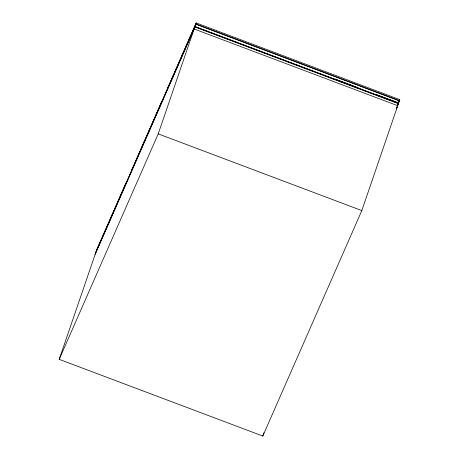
<?xml version="1.0" encoding="UTF-8"?>
<svg xmlns="http://www.w3.org/2000/svg" width="459" height="459" viewBox="0 0 459 459"><rect width="100%" height="100%" fill="white"/><g stroke="black" fill="none" stroke-linecap="round" stroke-linejoin="round"><path stroke-width="0.69" d="M59.205 359.34L158.229 133.879L194.92 26.714L398.51 103.424L361.818 210.589L262.795 436.05L59.205 359.34L95.897 252.175M95.965 251.962L196.205 22.95L399.795 99.66L397.609 104.916M96.832 249.438L125.898 183.026L125.548 184.059M131.492 170.53L161.551 101.864L161.195 102.891M167.139 89.362L196.205 22.95M194.995 26.496L195.786 24.184L399.376 100.894L398.584 103.206L194.995 26.496L95.816 252.404M334.961 79.235L357.865 87.864M375.68 94.577L398.67 102.954L396.203 108.668M262.795 436.05L263.948 432.665M95.111 254.458L194.14 28.997L397.724 105.708L396.289 108.984M398.119 103.476L399.795 99.66M195.855 23.977L399.445 100.687M335.013 79.08L357.917 87.715M375.732 94.422L398.636 103.057M194.84 26.938L398.429 103.654M158.229 133.879L361.818 210.589"/></g></svg>
